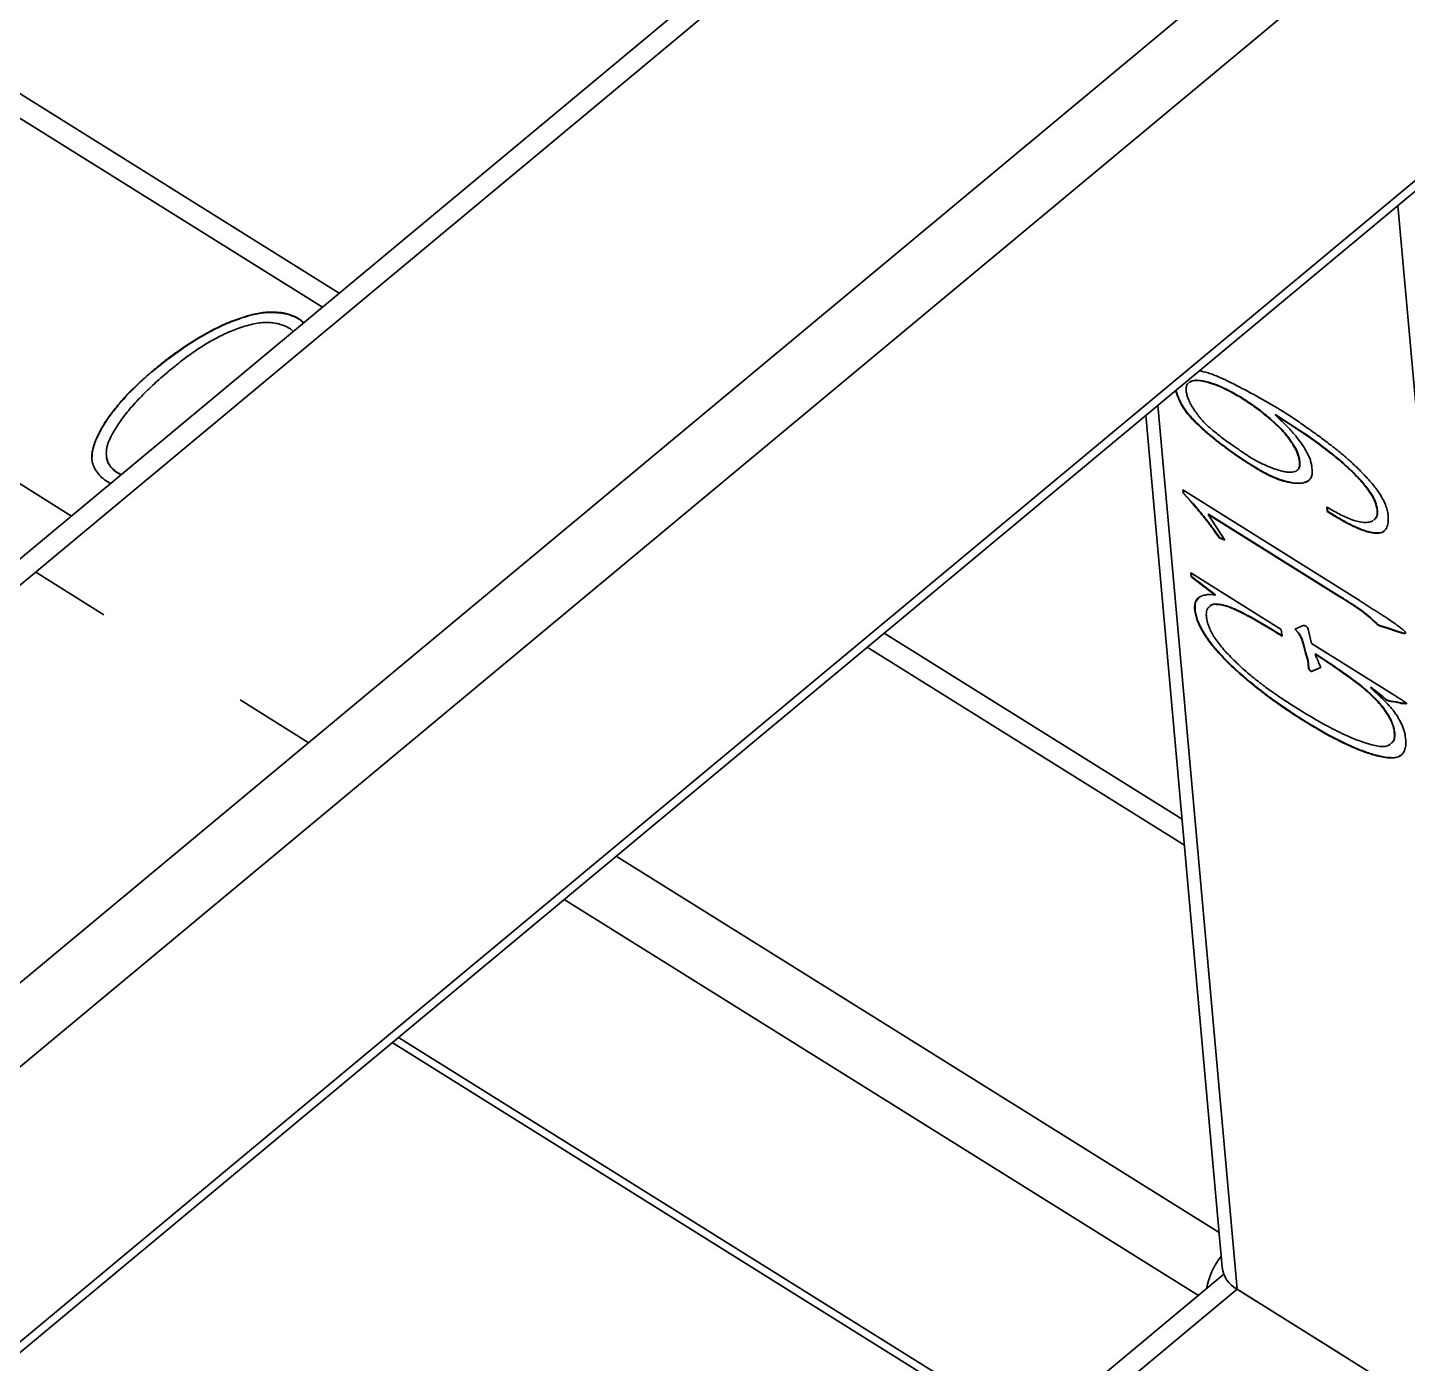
# Model space of a CAD drawing. Header units: millimetres. Extents: x 0 to 14850, y 0 to 10716.
# Drawn here: x 9689 to 10679, y 3584 to 4542 of the extents above; entities that cross this region are included whole.
import ezdxf

# ---------------------------------------------------------------- set-up
doc = ezdxf.new("R2010")
doc.units = ezdxf.units.MM
doc.header["$LTSCALE"] = 50

msp = doc.modelspace()

# ---------------------------------------------------------------- linework, layer by layer
at = {"color": 7, "linetype": 'Continuous', "lineweight": 35}
for p, q in [((8905.561, 3209.42), (12619.694, 6300.715)), ((12646.245, 6262.482), (8932.112, 3171.188)), ((9912.409, 4351.615), (8998.609, 4922.027)), ((10535.657, 4870.349), (9580.229, 4075.14)), ((10554.93, 4867.668), (9593.532, 4067.491)), ((8948.525, 2987.669), (10793.887, 4523.574)), ((8945.35, 2977.342), (10790.711, 4513.247)), ((9883.953, 4332.973), (9886.9, 4330.384)), ((9883.973, 4332.744), (9883.953, 4332.973)), ((9883.973, 4332.744), (9886.776, 4330.281)), ((9879.353, 4324.103), (9878.14, 4325.343)), ((9801.536, 4312.991), (9801.515, 4313.221)), ((10559.527, 4276.824), (10559.302, 4276.636)), ((10491.285, 4264.032), (10545.977, 3652.51)), ((10584.165, 4264.426), (10583.939, 4264.239)), ((10593.296, 4258.178), (10583.939, 4264.239)), ((10593.521, 4258.366), (10584.165, 4264.426)), ((10593.521, 4258.366), (10593.296, 4258.178)), ((10607.463, 4248.927), (10593.296, 4258.178)), ((10607.688, 4249.114), (10593.521, 4258.366)), ((10607.688, 4249.114), (10607.463, 4248.927)), ((10550.643, 4239.374), (10550.418, 4239.187)), ((10601.566, 4231.752), (10601.341, 4231.565)), ((9752.282, 4223.383), (9755.918, 4221.367)), ((9752.302, 4223.153), (9752.282, 4223.383)), ((9752.302, 4223.153), (9755.76, 4221.236)), ((10517.699, 4210.401), (10644.982, 4130.729)), ((10517.919, 4207.942), (10517.699, 4210.401)), ((10518.144, 4208.129), (10517.955, 4210.241)), ((10518.144, 4208.129), (10517.919, 4207.942)), ((10523.449, 4201.948), (10517.919, 4207.942)), ((10523.674, 4202.135), (10518.144, 4208.129)), ((10523.674, 4202.135), (10523.449, 4201.948)), ((10536.256, 4192.995), (10536.031, 4192.807)), ((10536.031, 4192.807), (10547.866, 4174.404)), ((10629.978, 4133.975), (10536.031, 4192.807)), ((10630.203, 4134.163), (10536.256, 4192.995)), ((10621.344, 4194.914), (10621.061, 4198.071)), ((10621.569, 4195.101), (10621.286, 4198.259)), ((10621.569, 4195.101), (10621.344, 4194.914)), ((10626.384, 4191.767), (10621.344, 4194.914)), ((10626.609, 4191.954), (10621.569, 4195.101)), ((10626.609, 4191.954), (10626.384, 4191.767)), ((10544.089, 4176.242), (10543.864, 4176.055)), ((10547.866, 4174.404), (10543.864, 4176.055)), ((10547.621, 4174.785), (10544.089, 4176.242)), ((9694.633, 4151.281), (9694.61, 4151.262)), ((9694.61, 4151.262), (9743.376, 4120.822)), ((9743.398, 4120.841), (9694.633, 4151.281)), ((9694.636, 4151.246), (9694.633, 4151.281)), ((10523.5, 4150.793), (10588.426, 4110.264)), ((10523.74, 4148.1), (10523.5, 4150.793)), ((10523.966, 4148.288), (10523.756, 4150.633)), ((10523.966, 4148.288), (10523.74, 4148.1)), ((10540.985, 4134.794), (10523.74, 4148.1)), ((10541.21, 4134.981), (10523.966, 4148.288)), ((10537.312, 4135.392), (10540.985, 4134.794)), ((10541.21, 4134.981), (10540.985, 4134.794)), ((10630.203, 4134.163), (10629.978, 4133.975)), ((9743.376, 4120.822), (9743.398, 4120.841)), ((10526.535, 4124.433), (10526.31, 4124.246)), ((10588.426, 4110.264), (10589.097, 4105.389)), ((10598.138, 4110.353), (10604.034, 4113.012)), ((10600.674, 4107.483), (10598.138, 4110.353)), ((10600.899, 4107.671), (10598.417, 4110.479)), ((10607.578, 4111.24), (10607.966, 4109.522)), ((10607.966, 4109.522), (10610.15, 4100.093)), ((10663.891, 4111.627), (10663.666, 4111.44)), ((10672.07, 4108.548), (10663.666, 4111.44)), ((10672.295, 4108.736), (10663.891, 4111.627)), ((10517.217, 3974.082), (10303.329, 4107.595)), ((10600.899, 4107.671), (10600.674, 4107.483)), ((10604.295, 4100.059), (10604.069, 4099.872)), ((10605.8, 4093.268), (10604.069, 4099.872)), ((10606.025, 4093.456), (10604.295, 4100.059)), ((10610.15, 4100.093), (10669.822, 4062.844)), ((10672.295, 4108.736), (10672.07, 4108.548)), ((10675.095, 4107.695), (10672.07, 4108.548)), ((10675.32, 4107.883), (10672.295, 4108.736)), ((10675.32, 4107.883), (10675.095, 4107.695)), ((10606.025, 4093.456), (10605.8, 4093.268)), ((10607.39, 4087.85), (10605.8, 4093.268)), ((10607.615, 4088.038), (10606.025, 4093.456)), ((10612.854, 4092.802), (10612.628, 4092.615)), ((10619.855, 4087.884), (10612.628, 4092.615)), ((10620.081, 4088.071), (10612.854, 4092.802)), ((10607.615, 4088.038), (10607.39, 4087.85)), ((10607.872, 4082.466), (10607.39, 4087.85)), ((10608.097, 4082.653), (10607.615, 4088.038)), ((10608.097, 4082.653), (10607.872, 4082.466)), ((10616.877, 4082.964), (10611.226, 4080.56)), ((10611.451, 4080.747), (10611.226, 4080.56)), ((10616.841, 4083.041), (10611.451, 4080.747)), ((10615.216, 4086.543), (10616.877, 4082.964)), ((10620.081, 4088.071), (10619.855, 4087.884)), ((10582.556, 4059.806), (10582.331, 4059.619)), ((10652.567, 4068.859), (10652.342, 4068.672)), ((10661.087, 4061.958), (10652.342, 4068.672)), ((10661.312, 4062.145), (10652.567, 4068.859)), ((10661.312, 4062.145), (10661.087, 4061.958)), ((10663.528, 4059.775), (10661.087, 4061.958)), ((10663.753, 4059.963), (10661.312, 4062.145)), ((10663.753, 4059.963), (10663.528, 4059.775)), ((9841.37, 4059.684), (9841.348, 4059.666)), ((9841.348, 4059.666), (9890.113, 4029.225)), ((9890.136, 4029.244), (9841.37, 4059.684)), ((9841.373, 4059.65), (9841.37, 4059.684)), ((10667.237, 4058.855), (10667.012, 4058.667)), ((10670.913, 4058.147), (10667.012, 4058.667)), ((10671.138, 4058.334), (10667.237, 4058.855)), ((10671.138, 4058.334), (10670.913, 4058.147)), ((10673.936, 4057.327), (10670.913, 4058.147)), ((10674.161, 4057.514), (10671.138, 4058.334)), ((10674.161, 4057.514), (10673.936, 4057.327)), ((10669.842, 4034.978), (10669.617, 4034.791)), ((9890.113, 4029.225), (9890.136, 4029.244)), ((9950.33, 3813.792), (10405.513, 3529.657)), ((10547.161, 3647.552), (8991.461, 2352.734)), ((10752.661, 3514.401), (10556.668, 3636.744)), ((10556.913, 3636.591), (10556.902, 3636.581)), ((10556.902, 3636.581), (10630.166, 3590.848)), ((10556.927, 3636.565), (10556.926, 3636.583)), ((10630.166, 3590.848), (10630.178, 3590.858))]:
    msp.add_line(p, q, dxfattribs=at)
at = {"color": 8, "linetype": 'Continuous', "lineweight": 35}
for p, q in [((9900.301, 4341.538), (8978.907, 4916.691)), ((8798.827, 4766.81), (9720.222, 4191.657)), ((10752.661, 3514.401), (10672.153, 4414.57)), ((10499.923, 4271.221), (10556.668, 3636.744)), ((10518.887, 3955.403), (10291.221, 4097.518)), ((10111.142, 3947.637), (10543.733, 3677.604)), ((10528.944, 3632.39), (10073.761, 3916.525)), ((9954.798, 3817.511), (10409.981, 3533.376)), ((10556.668, 3636.744), (8993.019, 2335.31))]:
    msp.add_line(p, q, dxfattribs=at)
at = {"color": 7, "linetype": 'Continuous', "lineweight": 35}
for centre, radius, start, end in [((10591.842, 3625.467), 58.328, 143.004415, 168.412351), ((10566.973, 3655.24), 21.173, 187.408317, 240.874839)]:
    msp.add_arc(centre, radius, start, end, dxfattribs=at)
for points, knots in [([(9801.515, 4313.221), (9804.53, 4315.179), (9810.744, 4319.214), (9819.08, 4323.883), (9826.155, 4327.479), (9831.657, 4330.011), (9837.338, 4332.239), (9843.03, 4334.223), (9848.543, 4335.903), (9853.763, 4337.101), (9858.579, 4337.793), (9862.964, 4338.018), (9866.857, 4337.876), (9870.271, 4337.641), (9873.169, 4337.179), (9876.381, 4336.39), (9879.972, 4334.994), (9882.599, 4333.66), (9883.953, 4332.973)], [0, 0, 0, 0, 0.1268755, 0.2615097, 0.3302295, 0.3983294, 0.4663562, 0.5336908, 0.5977572, 0.6554673, 0.7074202, 0.7544068, 0.7966438, 0.8337754, 0.8657992, 0.8935533, 0.9451629, 1, 1, 1, 1]), ([(9801.536, 4312.991), (9804.551, 4314.949), (9810.765, 4318.985), (9819.1, 4323.653), (9826.175, 4327.25), (9831.678, 4329.782), (9837.358, 4332.009), (9843.05, 4333.994), (9848.563, 4335.674), (9853.783, 4336.872), (9858.599, 4337.563), (9862.984, 4337.789), (9866.878, 4337.647), (9870.292, 4337.412), (9873.19, 4336.949), (9876.402, 4336.16), (9879.993, 4334.765), (9882.62, 4333.431), (9883.973, 4332.744)], [0, 0, 0, 0, 0.1268755, 0.2615097, 0.3302295, 0.3983294, 0.4663562, 0.5336908, 0.5977572, 0.6554673, 0.7074202, 0.7544068, 0.7966438, 0.8337754, 0.8657992, 0.8935533, 0.9451629, 1, 1, 1, 1]), ([(9878.14, 4325.343), (9877.013, 4326.046), (9874.825, 4327.409), (9871.095, 4328.959), (9867.139, 4329.976), (9862.952, 4330.574), (9858.439, 4330.602), (9853.593, 4330.085), (9848.413, 4328.965), (9842.976, 4327.381), (9837.449, 4325.392), (9831.966, 4323.185), (9826.734, 4320.673), (9820.11, 4317.107), (9812.394, 4312.49), (9804.071, 4306.622), (9796.32, 4300.761), (9791.446, 4296.751), (9789.016, 4294.752)], [0, 0, 0, 0, 0.0429533, 0.0833737, 0.1232575, 0.1628948, 0.2043947, 0.2498116, 0.2992006, 0.3538057, 0.4112539, 0.4687483, 0.5257988, 0.5829084, 0.6943517, 0.7987664, 0.8996659, 1, 1, 1, 1]), ([(9748.646, 4214.773), (9746.999, 4215.699), (9743.714, 4217.545), (9739.942, 4221.13), (9737.1, 4225.028), (9735.549, 4228.524), (9734.922, 4231.472), (9734.753, 4233.881), (9734.92, 4236.486), (9735.426, 4239.294), (9736.253, 4242.305), (9737.423, 4245.561), (9738.909, 4249.064), (9740.814, 4252.79), (9742.95, 4256.707), (9745.58, 4260.741), (9748.522, 4264.892), (9752.875, 4270.446), (9758.478, 4277.05), (9765.763, 4284.385), (9773.454, 4291.458), (9781.856, 4298.652), (9791.166, 4306.073), (9798.014, 4310.802), (9801.515, 4313.221)], [0, 0, 0, 0, 0.0403002, 0.0803559, 0.1194723, 0.157357, 0.1767585, 0.1975422, 0.2201214, 0.2442494, 0.2704918, 0.2989561, 0.330404, 0.3641079, 0.4002464, 0.4376273, 0.4773862, 0.5186322, 0.5994794, 0.6734971, 0.7469289, 0.8269302, 0.9115021, 1, 1, 1, 1]), ([(9734.882, 4232.512), (9735.011, 4234.896), (9735.312, 4240.5), (9738.929, 4249.119), (9743.865, 4258.25), (9752.318, 4269.899), (9764.824, 4283.684), (9782.108, 4299.061), (9795.06, 4308.348), (9801.536, 4312.991)], [0, 0, 0, 0, 0.0759805, 0.1786065, 0.2812826, 0.3839737, 0.5892683, 0.7946504, 1, 1, 1, 1]), ([(9789.016, 4294.752), (9785.872, 4292.057), (9779.358, 4286.474), (9771.85, 4279.049), (9765.987, 4272.911), (9761.987, 4268.402), (9758.435, 4264.066), (9755.423, 4259.902), (9752.857, 4255.981), (9750.556, 4252.427), (9748.802, 4249.177), (9747.386, 4246.256), (9746.391, 4243.569), (9745.574, 4241.078), (9745.271, 4238.723), (9745.157, 4235.871), (9745.548, 4232.617), (9746.846, 4229.093), (9749.021, 4225.947), (9751.174, 4224.254), (9752.282, 4223.383)], [0, 0, 0, 0, 0.127726, 0.2645571, 0.3332368, 0.3982819, 0.4589229, 0.5162218, 0.5691346, 0.6169332, 0.6591212, 0.6964719, 0.7300719, 0.7612072, 0.7903915, 0.8174775, 0.8672857, 0.911985, 0.9547325, 1, 1, 1, 1]), ([(10559.302, 4276.636), (10555.024, 4279.109), (10546.47, 4284.052), (10536.327, 4287.638), (10528.898, 4289.014), (10524.649, 4288.912), (10522.875, 4287.752), (10522.278, 4287.361)], [0, 0, 0, 0, 0.30733645, 0.61459535, 0.76828443, 0.9219566, 1, 1, 1, 1]), ([(10559.527, 4276.824), (10555.249, 4279.296), (10546.695, 4284.24), (10536.553, 4287.825), (10529.123, 4289.201), (10524.875, 4289.1), (10523.1, 4287.939), (10522.503, 4287.549)], [0, 0, 0, 0, 0.30733645, 0.61459535, 0.76828443, 0.9219566, 1, 1, 1, 1]), ([(10529.53, 4295.864), (10531.632, 4295.411), (10536.211, 4294.424), (10546.496, 4290.46), (10560.364, 4283.221), (10577.012, 4274.475), (10588.284, 4267.452), (10593.921, 4263.94)], [0, 0, 0, 0, 0.1080174, 0.2353683, 0.4902136, 0.7450864, 1, 1, 1, 1]), ([(10550.418, 4239.187), (10547.458, 4241.381), (10541.536, 4245.771), (10532.776, 4253.214), (10524.752, 4260.624), (10518.105, 4268.796), (10514.464, 4275.893), (10513.053, 4280.032), (10512.491, 4281.682)], [0, 0, 0, 0, 0.1965594, 0.3931951, 0.5895902, 0.7436527, 0.8978191, 1, 1, 1, 1]), ([(10550.643, 4239.374), (10547.683, 4241.569), (10541.761, 4245.958), (10533.001, 4253.401), (10524.978, 4260.811), (10518.33, 4268.983), (10514.689, 4276.08), (10513.278, 4280.22), (10512.716, 4281.87)], [0, 0, 0, 0, 0.1965594, 0.3931951, 0.5895902, 0.7436527, 0.8978191, 1, 1, 1, 1]), ([(10521.784, 4287.086), (10521.753, 4287.069), (10520.894, 4286.601), (10520.099, 4284.551), (10520.209, 4281.963), (10520.263, 4280.669)], [0, 0, 0, 0, 0.0188025, 0.5091587, 1, 1, 1, 1]), ([(10520.263, 4280.669), (10520.42, 4279.769), (10520.738, 4277.953), (10521.901, 4274.88), (10523.532, 4271.605), (10525.596, 4268.173), (10528.027, 4264.767), (10530.607, 4261.477), (10533.38, 4258.472), (10536.301, 4255.648), (10539.424, 4253.02), (10542.762, 4250.296), (10546.367, 4247.521), (10551.423, 4243.796), (10557.659, 4239.472), (10563.778, 4235.272), (10568.569, 4232.304), (10572.269, 4230.282), (10576.127, 4228.446), (10578.714, 4227.388), (10580.044, 4226.845)], [0, 0, 0, 0, 0.0401659, 0.0810937, 0.1235395, 0.169129, 0.2158194, 0.2606743, 0.3050027, 0.348983, 0.3951232, 0.4444556, 0.4976056, 0.5546692, 0.6677646, 0.7727195, 0.8245965, 0.8798164, 0.9382211, 1, 1, 1, 1]), ([(10601.341, 4231.565), (10601.192, 4232.447), (10600.899, 4234.183), (10599.916, 4237.015), (10598.559, 4239.912), (10596.855, 4242.849), (10594.878, 4245.738), (10592.84, 4248.535), (10590.658, 4251.166), (10588.357, 4253.674), (10585.857, 4256.201), (10583.087, 4258.788), (10580.002, 4261.538), (10576.591, 4264.411), (10572.829, 4267.449), (10568.667, 4270.448), (10564.116, 4273.587), (10560.949, 4275.593), (10559.302, 4276.636)], [0, 0, 0, 0, 0.0536597, 0.1055748, 0.1564045, 0.2088419, 0.2616055, 0.3129291, 0.3623953, 0.4120042, 0.4635045, 0.5210398, 0.5835036, 0.6524202, 0.7277894, 0.8100846, 0.9012361, 1, 1, 1, 1]), ([(10601.566, 4231.752), (10601.417, 4232.635), (10601.124, 4234.371), (10600.141, 4237.202), (10598.784, 4240.099), (10597.08, 4243.036), (10595.103, 4245.925), (10593.065, 4248.722), (10590.883, 4251.353), (10588.582, 4253.861), (10586.082, 4256.388), (10583.312, 4258.975), (10580.227, 4261.725), (10576.816, 4264.598), (10573.054, 4267.637), (10568.892, 4270.636), (10564.341, 4273.774), (10561.174, 4275.78), (10559.527, 4276.824)], [0, 0, 0, 0, 0.0536597, 0.1055748, 0.1564045, 0.2088419, 0.2616055, 0.3129291, 0.3623953, 0.4120042, 0.4635045, 0.5210398, 0.5835036, 0.6524202, 0.7277894, 0.8100846, 0.9012361, 1, 1, 1, 1]), ([(10583.939, 4264.239), (10584.917, 4263.332), (10586.762, 4261.623), (10589.326, 4259.123), (10591.574, 4256.944), (10594.149, 4254.383), (10597.113, 4251.157), (10600.521, 4246.997), (10603.842, 4242.327), (10606.417, 4238.076), (10608.252, 4234.447), (10609.369, 4231.608), (10610.066, 4228.802), (10610.293, 4227.014), (10610.411, 4226.092)], [0, 0, 0, 0, 0.0813224, 0.1533731, 0.2163753, 0.2707145, 0.3720794, 0.4768426, 0.5890522, 0.7144463, 0.7811865, 0.8495291, 0.9224429, 1, 1, 1, 1]), ([(10593.921, 4263.94), (10596.763, 4262.022), (10602.18, 4258.368), (10609.99, 4252.885), (10617.21, 4247.661), (10624.037, 4242.529), (10630.627, 4237.296), (10637.154, 4231.717), (10643.762, 4225.49), (10649.23, 4219.809), (10653.456, 4215.115), (10656.179, 4211.748), (10658.443, 4208.649), (10660.657, 4205.016), (10662.678, 4201.031), (10664.249, 4196.866), (10664.998, 4193.399), (10665.122, 4191.407), (10665.182, 4190.427)], [0, 0, 0, 0, 0.1015222, 0.1934479, 0.2787957, 0.3593765, 0.4376136, 0.5153622, 0.5958447, 0.6821152, 0.7245033, 0.7624055, 0.7960017, 0.825862, 0.8780778, 0.9224546, 0.961845, 1, 1, 1, 1]), ([(10654.816, 4188.924), (10655.374, 4189.317), (10656.826, 4190.34), (10657.555, 4193.782), (10656.763, 4198.719), (10654.885, 4204.23), (10650.575, 4210.904), (10644.643, 4217.88), (10636.755, 4226.015), (10627.607, 4233.815), (10617.565, 4241.769), (10610.831, 4246.541), (10607.463, 4248.927)], [0, 0, 0, 0, 0.0456755, 0.1189134, 0.1922804, 0.2655832, 0.3387474, 0.4488728, 0.5590359, 0.7059859, 0.8529859, 1, 1, 1, 1]), ([(10655.041, 4189.112), (10655.599, 4189.504), (10657.052, 4190.527), (10657.78, 4193.97), (10656.988, 4198.906), (10655.11, 4204.418), (10650.8, 4211.092), (10644.868, 4218.068), (10636.98, 4226.202), (10627.832, 4234.002), (10617.79, 4241.956), (10611.056, 4246.728), (10607.688, 4249.114)], [0, 0, 0, 0, 0.0456755, 0.1189134, 0.1922804, 0.2655832, 0.3387474, 0.4488728, 0.5590359, 0.7059859, 0.8529859, 1, 1, 1, 1]), ([(10610.411, 4226.092), (10610.522, 4224.781), (10610.742, 4222.193), (10609.914, 4219.111), (10608.089, 4216.862), (10605.755, 4215.74), (10603.422, 4215.192), (10601.254, 4215.091), (10598.836, 4215.102), (10595.153, 4215.507), (10590.162, 4216.547), (10584.773, 4218.414), (10580.168, 4220.512), (10576.396, 4222.42), (10572.304, 4224.743), (10566.501, 4228.248), (10559.167, 4233.009), (10553.301, 4237.151), (10550.418, 4239.187)], [0, 0, 0, 0, 0.05498307, 0.10861433, 0.16443584, 0.22646986, 0.26074871, 0.29769993, 0.33771251, 0.38146597, 0.47124129, 0.56119012, 0.60810124, 0.65831885, 0.71242849, 0.77014964, 0.88699967, 1, 1, 1, 1]), ([(10608.098, 4217.183), (10606.881, 4216.536), (10603.803, 4214.901), (10596.839, 4215.346), (10588.454, 4217.15), (10579.255, 4221.054), (10569.769, 4226.498), (10560.213, 4232.623), (10553.833, 4237.124), (10550.643, 4239.374)], [0, 0, 0, 0, 0.098325, 0.2484551, 0.3987502, 0.548975, 0.699265, 0.849631, 1, 1, 1, 1]), ([(9745.336, 4235.312), (9745.325, 4235.201), (9745.104, 4232.855), (9746.673, 4228.24), (9750.427, 4224.848), (9752.302, 4223.153)], [0, 0, 0, 0, 0.0242917, 0.5126262, 1, 1, 1, 1]), ([(10580.044, 4226.845), (10581.166, 4226.365), (10583.401, 4225.41), (10586.581, 4224.434), (10589.681, 4223.607), (10592.539, 4223.197), (10595.136, 4223.041), (10597.328, 4223.227), (10599, 4223.839), (10600.279, 4224.714), (10601.078, 4225.996), (10601.559, 4227.532), (10601.672, 4229.396), (10601.452, 4230.836), (10601.341, 4231.565)], [0, 0, 0, 0, 0.1041164, 0.2075092, 0.3087658, 0.4106521, 0.5072477, 0.5937395, 0.6705589, 0.739961, 0.8045823, 0.868633, 0.9335205, 1, 1, 1, 1]), ([(10600.267, 4224.957), (10600.383, 4225.025), (10601.293, 4225.556), (10601.977, 4227.793), (10601.703, 4230.433), (10601.566, 4231.752)], [0, 0, 0, 0, 0.068119, 0.5341067, 1, 1, 1, 1]), ([(10543.864, 4176.055), (10542.733, 4177.656), (10540.612, 4180.659), (10537.575, 4184.798), (10534.949, 4188.282), (10531.901, 4192.106), (10528.131, 4196.611), (10525.05, 4200.123), (10523.449, 4201.948)], [0, 0, 0, 0, 0.1795309, 0.3365381, 0.4680309, 0.576276, 0.7798061, 1, 1, 1, 1]), ([(10544.089, 4176.242), (10542.958, 4177.844), (10540.837, 4180.846), (10537.8, 4184.985), (10535.174, 4188.469), (10532.126, 4192.293), (10528.356, 4196.798), (10525.275, 4200.31), (10523.674, 4202.135)], [0, 0, 0, 0, 0.1795309, 0.3365381, 0.4680309, 0.576276, 0.7798061, 1, 1, 1, 1]), ([(10621.061, 4198.071), (10624.026, 4196.371), (10629.954, 4192.971), (10638.628, 4188.978), (10645.659, 4186.968), (10650.567, 4187.066), (10653.18, 4187.448), (10654.072, 4188.266), (10654.16, 4188.347)], [0, 0, 0, 0, 0.2390055, 0.4779475, 0.7165194, 0.8509594, 0.985258, 1, 1, 1, 1]), ([(10665.182, 4190.427), (10665.2, 4189.577), (10665.234, 4187.908), (10664.922, 4185.677), (10664.269, 4183.771), (10663.407, 4182.066), (10662.174, 4180.751), (10660.584, 4179.835), (10658.655, 4179.309), (10656.339, 4179.248), (10653.726, 4179.536), (10650.799, 4180.164), (10647.555, 4181.168), (10644.003, 4182.496), (10640.1, 4184.256), (10635.849, 4186.384), (10631.242, 4188.874), (10628.037, 4190.783), (10626.384, 4191.767)], [0, 0, 0, 0, 0.05264919, 0.10343675, 0.15443966, 0.20523145, 0.25582823, 0.30661579, 0.35949714, 0.41406658, 0.47188677, 0.53292894, 0.59824362, 0.66758968, 0.74177796, 0.82188587, 0.90813036, 1, 1, 1, 1]), ([(10662.621, 4181.335), (10662.583, 4181.268), (10661.775, 4179.876), (10658.303, 4179.285), (10652.156, 4179.833), (10644.397, 4182.454), (10635.596, 4186.699), (10629.605, 4190.202), (10626.609, 4191.954)], [0, 0, 0, 0, 0.0082271, 0.1731116, 0.3383875, 0.5587994, 0.7793767, 1, 1, 1, 1]), ([(10526.31, 4124.246), (10526.26, 4124.969), (10526.163, 4126.379), (10526.354, 4128.225), (10526.742, 4129.846), (10527.569, 4131.715), (10529.288, 4133.455), (10531.64, 4134.439), (10533.681, 4134.916), (10535.023, 4135.238), (10536.219, 4135.37), (10536.975, 4135.385), (10537.312, 4135.392)], [0, 0, 0, 0, 0.0935799, 0.1825326, 0.2691195, 0.3543402, 0.5285132, 0.7140203, 0.8062506, 0.8835329, 0.9481313, 1, 1, 1, 1]), ([(10526.535, 4124.433), (10526.476, 4126.575), (10526.376, 4130.17), (10528.296, 4131.894), (10529.072, 4132.591)], [0, 0, 0, 0, 0.5956747, 1, 1, 1, 1]), ([(10663.666, 4111.44), (10662.881, 4111.65), (10661.522, 4112.012), (10659.719, 4112.615), (10658.56, 4112.978), (10657.597, 4113.475), (10656.638, 4114.566), (10655.208, 4115.793), (10653.388, 4117.5), (10651.253, 4119.339), (10648.935, 4121.25), (10646.45, 4123.202), (10643.673, 4125.178), (10641.056, 4126.922), (10638.514, 4128.599), (10636.087, 4130.128), (10633.184, 4131.985), (10631.102, 4133.278), (10629.978, 4133.975)], [0, 0, 0, 0, 0.07627295, 0.13188127, 0.1695342, 0.18714949, 0.21500172, 0.25883904, 0.31444736, 0.3789548, 0.44795826, 0.51836626, 0.59638678, 0.68962684, 0.74655675, 0.81793823, 0.90173147, 1, 1, 1, 1]), ([(10663.891, 4111.627), (10663.106, 4111.837), (10661.747, 4112.199), (10659.944, 4112.803), (10658.786, 4113.165), (10657.822, 4113.662), (10656.863, 4114.753), (10655.433, 4115.98), (10653.613, 4117.687), (10651.478, 4119.526), (10649.161, 4121.437), (10646.675, 4123.389), (10643.898, 4125.365), (10641.281, 4127.109), (10638.74, 4128.786), (10636.312, 4130.315), (10633.409, 4132.173), (10631.327, 4133.465), (10630.203, 4134.163)], [0, 0, 0, 0, 0.07627295, 0.13188127, 0.1695342, 0.18714949, 0.21500172, 0.25883904, 0.31444736, 0.3789548, 0.44795826, 0.51836626, 0.59638678, 0.68962684, 0.74655675, 0.81793823, 0.90173147, 1, 1, 1, 1]), ([(10644.982, 4130.729), (10646.132, 4129.986), (10648.337, 4128.562), (10651.486, 4126.593), (10654.345, 4124.716), (10656.903, 4123.112), (10659.169, 4121.63), (10661.14, 4120.321), (10662.811, 4119.27), (10665.438, 4117.491), (10669.048, 4115.071), (10672.789, 4112.325), (10675.458, 4110.331), (10676.691, 4109.229), (10677.681, 4108.189), (10677.61, 4107.812), (10677.579, 4107.651)], [0, 0, 0, 0, 0.103599, 0.1986396, 0.2840906, 0.3609799, 0.4293527, 0.4881207, 0.5383189, 0.580018, 0.7244915, 0.8621057, 0.9195095, 0.9600298, 0.9828818, 1, 1, 1, 1]), ([(10582.331, 4059.619), (10579.43, 4061.781), (10573.454, 4066.234), (10565.941, 4072.247), (10559.824, 4077.46), (10555.255, 4081.564), (10550.787, 4085.826), (10546.488, 4090.181), (10542.509, 4094.472), (10538.988, 4098.573), (10536.035, 4102.431), (10533.625, 4106.014), (10531.718, 4109.257), (10530.139, 4112.106), (10528.949, 4114.573), (10527.846, 4117.367), (10526.968, 4120.588), (10526.533, 4123.006), (10526.31, 4124.246)], [0, 0, 0, 0, 0.1269417, 0.2614611, 0.330176, 0.398271, 0.4661046, 0.5334344, 0.5977416, 0.6554475, 0.7073966, 0.7543799, 0.7966138, 0.8337428, 0.8653028, 0.8930548, 0.9451669, 1, 1, 1, 1]), ([(10582.556, 4059.806), (10579.655, 4061.968), (10573.679, 4066.422), (10566.166, 4072.434), (10560.049, 4077.648), (10555.48, 4081.751), (10551.012, 4086.013), (10546.713, 4090.369), (10542.734, 4094.659), (10539.213, 4098.76), (10536.26, 4102.619), (10533.85, 4106.202), (10531.943, 4109.444), (10530.364, 4112.293), (10529.174, 4114.761), (10528.072, 4117.554), (10527.193, 4120.775), (10526.758, 4123.193), (10526.535, 4124.433)], [0, 0, 0, 0, 0.1269417, 0.2614611, 0.330176, 0.398271, 0.4661046, 0.5334344, 0.5977416, 0.6554475, 0.7073966, 0.7543799, 0.7966138, 0.8337428, 0.8653028, 0.8930548, 0.9451669, 1, 1, 1, 1]), ([(10536.842, 4126.551), (10536.288, 4126.09), (10534.814, 4124.865), (10534.659, 4122.355), (10534.562, 4120.789)], [0, 0, 0, 0, 0.37605414, 1, 1, 1, 1]), ([(10534.562, 4120.789), (10534.657, 4119.734), (10534.841, 4117.686), (10535.699, 4114.318), (10537.017, 4110.863), (10538.771, 4107.285), (10541.058, 4103.557), (10543.94, 4099.663), (10547.341, 4095.556), (10551.248, 4091.348), (10555.45, 4087.121), (10559.811, 4083.03), (10564.217, 4079.101), (10570.09, 4074.264), (10577.244, 4068.759), (10585.57, 4062.838), (10593.597, 4057.539), (10598.869, 4054.21), (10601.498, 4052.55)], [0, 0, 0, 0, 0.0429405, 0.0833489, 0.1236461, 0.1632716, 0.2047591, 0.249858, 0.2994901, 0.3540789, 0.41151, 0.4688291, 0.5259931, 0.5830857, 0.6944199, 0.7988475, 0.8996957, 1, 1, 1, 1]), ([(10589.097, 4105.389), (10583.625, 4108.798), (10572.683, 4115.615), (10559.2, 4122.806), (10548.605, 4127.399), (10542.401, 4128.374), (10538.366, 4128.322), (10537.411, 4127.179), (10537.227, 4126.958)], [0, 0, 0, 0, 0.2931459, 0.5862594, 0.7328154, 0.8792008, 0.976671, 1, 1, 1, 1]), ([(10589.322, 4105.577), (10583.85, 4108.985), (10572.908, 4115.803), (10559.425, 4122.993), (10548.83, 4127.586), (10542.626, 4128.561), (10538.591, 4128.509), (10537.637, 4127.366), (10537.452, 4127.146)], [0, 0, 0, 0, 0.2931459, 0.5862594, 0.7328154, 0.8792008, 0.976671, 1, 1, 1, 1]), ([(10604.034, 4113.012), (10604.339, 4113.062), (10604.919, 4113.155), (10606.014, 4112.648), (10606.971, 4112.048), (10607.408, 4111.465), (10607.578, 4111.24)], [0, 0, 0, 0, 0.3162875, 0.6016237, 0.8455308, 1, 1, 1, 1]), ([(10604.069, 4099.872), (10603.962, 4100.329), (10603.683, 4101.52), (10602.828, 4103.585), (10601.991, 4105.703), (10601.042, 4106.986), (10600.674, 4107.483)], [0, 0, 0, 0, 0.1915175, 0.498743, 0.8058001, 1, 1, 1, 1]), ([(10604.295, 4100.059), (10604.187, 4100.516), (10603.908, 4101.708), (10603.053, 4103.773), (10602.216, 4105.891), (10601.267, 4107.174), (10600.899, 4107.671)], [0, 0, 0, 0, 0.1915175, 0.498743, 0.8058001, 1, 1, 1, 1]), ([(10677.579, 4107.651), (10677.548, 4107.629), (10677.41, 4107.53), (10677.086, 4107.338), (10676.318, 4107.27), (10675.56, 4107.533), (10675.095, 4107.695)], [0, 0, 0, 0, 0.055423, 0.2441868, 0.5368284, 1, 1, 1, 1]), ([(10677.805, 4107.838), (10677.773, 4107.816), (10677.635, 4107.717), (10677.311, 4107.525), (10676.543, 4107.457), (10675.785, 4107.721), (10675.32, 4107.883)], [0, 0, 0, 0, 0.055423, 0.2441868, 0.5368284, 1, 1, 1, 1]), ([(10612.628, 4092.615), (10612.922, 4091.885), (10613.451, 4090.572), (10614.229, 4088.816), (10614.765, 4087.529), (10615.089, 4086.82), (10615.216, 4086.543)], [0, 0, 0, 0, 0.3627987, 0.6524748, 0.8639913, 1, 1, 1, 1]), ([(10611.226, 4080.56), (10610.949, 4080.364), (10610.531, 4080.066), (10609.64, 4080.05), (10609.036, 4080.714), (10608.518, 4081.145), (10608.156, 4081.795), (10607.975, 4082.222), (10607.872, 4082.466)], [0, 0, 0, 0, 0.34768372, 0.52603303, 0.64727216, 0.74695402, 0.85593445, 1, 1, 1, 1]), ([(10611.451, 4080.747), (10611.175, 4080.551), (10610.756, 4080.254), (10609.865, 4080.237), (10609.261, 4080.902), (10608.743, 4081.332), (10608.381, 4081.983), (10608.2, 4082.41), (10608.097, 4082.653)], [0, 0, 0, 0, 0.34768372, 0.52603303, 0.64727216, 0.74695402, 0.85593445, 1, 1, 1, 1]), ([(10669.617, 4034.791), (10669.556, 4035.825), (10669.435, 4037.904), (10668.412, 4041.529), (10666.867, 4045.415), (10664.46, 4049.587), (10661.412, 4053.962), (10657.608, 4058.401), (10653.321, 4062.888), (10648.602, 4067.05), (10643.728, 4071.036), (10638.82, 4074.676), (10634.062, 4078.108), (10629.434, 4081.381), (10624.729, 4084.658), (10621.531, 4086.775), (10619.855, 4087.884)], [0, 0, 0, 0, 0.0559284, 0.1123841, 0.1707592, 0.2308514, 0.2953738, 0.3670512, 0.4436665, 0.5233505, 0.6053367, 0.6874243, 0.7668011, 0.8413113, 0.9168929, 1, 1, 1, 1]), ([(10669.842, 4034.978), (10669.781, 4036.013), (10669.66, 4038.092), (10668.637, 4041.717), (10667.092, 4045.603), (10664.685, 4049.774), (10661.637, 4054.15), (10657.833, 4058.588), (10653.546, 4063.076), (10648.827, 4067.237), (10643.953, 4071.223), (10639.045, 4074.863), (10634.287, 4078.295), (10629.659, 4081.569), (10624.954, 4084.845), (10621.756, 4086.962), (10620.081, 4088.071)], [0, 0, 0, 0, 0.0559284, 0.1123841, 0.1707592, 0.2308514, 0.2953738, 0.3670512, 0.4436665, 0.5233505, 0.6053367, 0.6874243, 0.7668011, 0.8413113, 0.9168929, 1, 1, 1, 1]), ([(10674.15, 4020.293), (10673.613, 4019.785), (10671.915, 4018.183), (10666.436, 4018.158), (10658.877, 4019.256), (10649.956, 4021.845), (10637.602, 4026.732), (10621.66, 4034.59), (10602.156, 4046.224), (10589.089, 4055.279), (10582.556, 4059.806)], [0, 0, 0, 0, 0.0343877, 0.108578, 0.2075847, 0.3066241, 0.405688, 0.6037545, 0.801895, 1, 1, 1, 1]), ([(10652.342, 4068.672), (10653.086, 4067.964), (10654.883, 4066.254), (10658.004, 4063.381), (10661.839, 4059.756), (10665.284, 4056.167), (10668.143, 4052.953), (10670.158, 4050.264), (10672.011, 4047.416), (10673.651, 4044.463), (10675.09, 4041.501), (10676.189, 4038.625), (10677.034, 4035.858), (10677.295, 4034.154), (10677.425, 4033.306)], [0, 0, 0, 0, 0.0665685, 0.1608766, 0.2769294, 0.4089062, 0.4786118, 0.5496068, 0.6219403, 0.6984081, 0.7755952, 0.8495749, 0.9251167, 1, 1, 1, 1]), ([(10667.237, 4058.855), (10666.629, 4058.933), (10665.549, 4059.073), (10664.299, 4059.692), (10663.753, 4059.963)], [0, 0, 0, 0, 0.56311582, 1, 1, 1, 1]), ([(10669.822, 4062.844), (10670.509, 4062.419), (10671.798, 4061.621), (10673.587, 4060.464), (10675.097, 4059.494), (10676.296, 4058.711), (10677.241, 4058.098), (10677.825, 4057.584), (10678.278, 4057.31), (10678.461, 4056.756), (10677.265, 4057.131), (10676.4, 4056.901), (10675.085, 4057.04), (10674.256, 4057.247), (10673.936, 4057.327)], [0, 0, 0, 0, 0.1464071, 0.2751691, 0.3812181, 0.46708, 0.5329047, 0.5764802, 0.6028342, 0.6108166, 0.6770755, 0.8009958, 0.9231032, 1, 1, 1, 1]), ([(10677.425, 4033.306), (10677.633, 4031.782), (10678.049, 4028.743), (10677.518, 4024.991), (10676.281, 4021.956), (10674.684, 4020.032), (10672.979, 4018.982), (10671.377, 4018.466), (10669.51, 4018.131), (10667.311, 4018.057), (10664.809, 4018.209), (10661.963, 4018.598), (10658.771, 4019.227), (10655.252, 4020.065), (10651.42, 4021.22), (10647.298, 4022.657), (10642.919, 4024.363), (10636.85, 4026.975), (10629.409, 4030.461), (10620.616, 4035.107), (10611.77, 4040.291), (10602.491, 4045.942), (10592.584, 4052.331), (10585.8, 4057.153), (10582.331, 4059.619)], [0, 0, 0, 0, 0.0402972, 0.0803498, 0.1194633, 0.1576072, 0.1770073, 0.1975741, 0.2201515, 0.2442777, 0.2705181, 0.2989803, 0.3304258, 0.3642428, 0.4002755, 0.4376536, 0.4774095, 0.5186524, 0.5994935, 0.6735373, 0.746948, 0.8269432, 0.9115087, 1, 1, 1, 1]), ([(10601.498, 4052.55), (10606.032, 4049.805), (10615.101, 4044.314), (10628.556, 4037.128), (10640.663, 4031.595), (10651.279, 4027.853), (10659.357, 4025.926), (10664.66, 4026.258), (10666.293, 4027.787), (10666.845, 4028.305)], [0, 0, 0, 0, 0.1904023, 0.3808093, 0.5711387, 0.7139172, 0.8564755, 0.9514342, 1, 1, 1, 1]), ([(10667.012, 4058.667), (10666.404, 4058.746), (10665.324, 4058.885), (10664.074, 4059.505), (10663.528, 4059.775)], [0, 0, 0, 0, 0.56311582, 1, 1, 1, 1]), ([(10678.202, 4057.1), (10678.092, 4057.12), (10677.685, 4057.198), (10676.416, 4057.18), (10675.143, 4057.369), (10674.161, 4057.514)], [0, 0, 0, 0, 0.0778198, 0.2887559, 1, 1, 1, 1]), ([(10667.283, 4028.649), (10667.741, 4028.94), (10669.461, 4030.032), (10669.551, 4032.777), (10669.617, 4034.791)], [0, 0, 0, 0, 0.2664166, 1, 1, 1, 1]), ([(10667.509, 4028.837), (10667.967, 4029.128), (10669.686, 4030.219), (10669.776, 4032.964), (10669.842, 4034.978)], [0, 0, 0, 0, 0.2664166, 1, 1, 1, 1])]:
    msp.add_open_spline(points, degree=3, knots=knots, dxfattribs=at)

doc.saveas('drawing.dxf')
